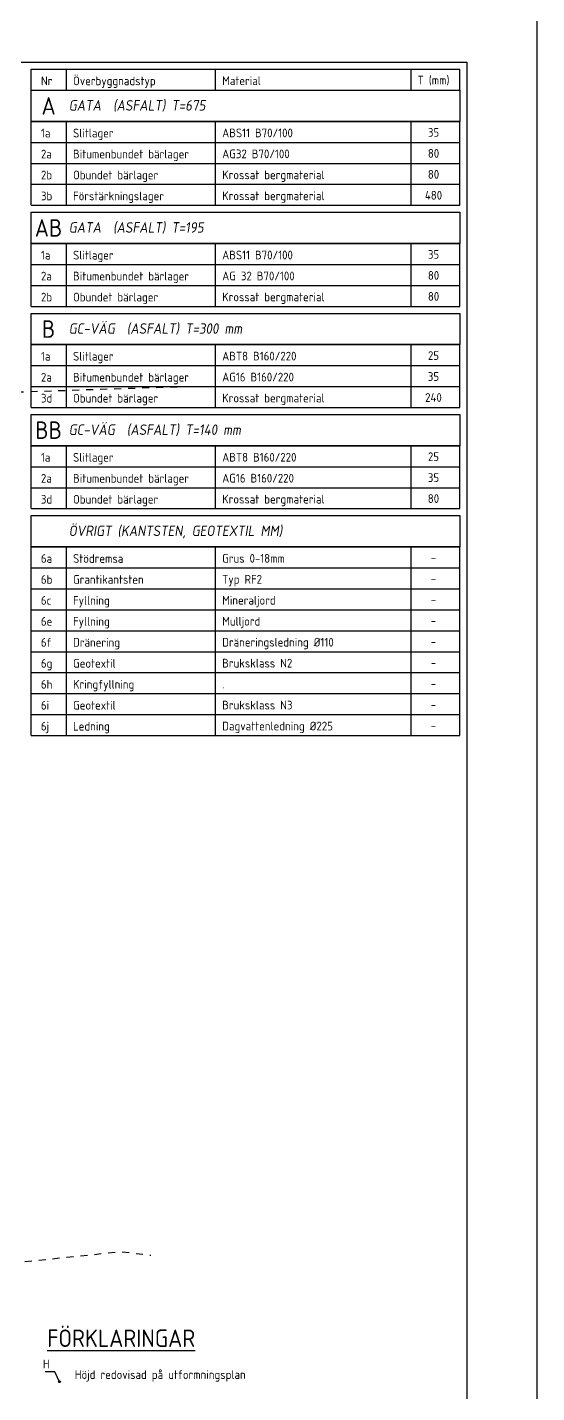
# Model space of a CAD drawing. Header units: metres. Extents: x -15 to 360, y -10 to 97.
# Drawn here: x 32.76 to 40.05, y 8.66 to 28.2 of the extents above; entities that cross this region are included whole.
import ezdxf
from ezdxf.enums import TextEntityAlignment as Align

# ---------------------------------------------------------------- set-up
doc = ezdxf.new("R2010")
doc.units = ezdxf.units.M
doc.header["$LTSCALE"] = 0.05
doc.header["$MEASUREMENT"] = 0
doc.linetypes.add('DASHED_2', pattern=[3, 2, -1])
doc.layers.get('0').update_dxf_attribs({"linetype": 'CONTINUOUS'})
doc.layers.get('DEFPOINTS').update_dxf_attribs({"color": 5, "linetype": 'CONTINUOUS'})
for name, color, linetype in [('04_mått', 4, 'CONTINUOUS'), ('04_txt', 1, 'CONTINUOUS'), ('M-372A', 9, 'DASHED_2')]:
    doc.layers.add(name, color=color, linetype=linetype)
doc.styles.add('ISO', font='iso.shx')
doc.dimstyles.new('BH90$7', dxfattribs={"dimscale": 0.05, "dimtxt": 2.5, "dimasz": 3, "dimexe": 2, "dimexo": 20, "dimgap": 1, "dimtad": 1, "dimzin": 0, "dimdsep": 46, "dimtxsty": 'ISO', "dimblk1": 'OPEN90', "dimblk2": 'OPEN90', "dimsah": 1, "dimcen": 4, "dimdle": 2, "dimadec": 0, "dimazin": 0, "dimtfac": 1, "dimtix": 1, "dimtmove": 0, "dimatfit": 3, "dimfxl": 2, "dimtolj": 1, "dimtzin": 0, "dimarcsym": 0})

# ---------------------------------------------------------------- blocks, each defined once
blk = doc.blocks.new('*U66')
at = {"linetype": 'ByBlock'}
for p, q in [((9.99, 0), (9.99, -6)), ((52.67, 0), (52.67, -6)), ((108.67, 0), (108.67, -6)), ((0, -6), (122.67, -6))]:
    blk.add_line(p, q, dxfattribs=at)
at = {"flags": 128}
for points in [[(0, -6), (0, 0)], [(0, 0), (122.67, 0)], [(122.67, -6), (122.67, 0)]]:
    blk.add_lwpolyline(points, dxfattribs=at)
at = {"color": 0, "linetype": 'ByBlock', "style": 'ISO', "flags": 4}
for tag, p in [('NR', (2.8, -4.57)), ('OB-TYP', (11.99, -4.57)), ('MTRL', (54.67, -4.53))]:
    blk.add_attdef(tag, p, '', height=2.5, dxfattribs=at)
blk.add_attdef('TJOCKLEK', text='', height=2.5, dxfattribs=at).set_placement((115.14, -4.38), align=Align.CENTER)
blk = doc.blocks.new('_Open90')
at = {"color": 0, "linetype": 'ByBlock', "lineweight": -2}
for p, q in [((0, 0), (-1, 0)), ((-0.5, 0.5), (0, 0)), ((0, 0), (-0.5, -0.5))]:
    blk.add_line(p, q, dxfattribs=at)

msp = doc.modelspace()

# ---------------------------------------------------------------- linework, layer by layer
at = {"layer": '04_txt'}
for p, q in [((32.817, 26.853), (38.95, 26.853)), ((32.816, 25.106), (38.95, 25.106)), ((32.816, 23.659), (38.95, 23.659)), ((32.816, 22.212), (38.95, 22.212)), ((32.816, 20.765), (38.95, 20.765))]:
    msp.add_line(p, q, dxfattribs=at)
at = {"layer": '04_txt', "flags": 128}
for points in [[(32.817, 27.3), (38.95, 27.3), (38.95, 26.853), (32.817, 26.853)], [(32.817, 25.553), (38.95, 25.553), (38.95, 25.106), (32.816, 25.106)], [(32.817, 24.106), (38.95, 24.106), (38.95, 23.659), (32.817, 23.659)], [(32.817, 22.659), (38.95, 22.659), (38.95, 22.212), (32.816, 22.212)], [(32.817, 21.212), (38.95, 21.212), (38.95, 20.765), (32.816, 20.765)]]:
    msp.add_lwpolyline(points, close=True, dxfattribs=at)
at = {"layer": 'DEFPOINTS', "flags": 128}
for points in [[(-2, -1), (-2, 28.7), (40.05, 28.7), (40.05, -1)], [(0, 0), (0, 27.7), (39.05, 27.7), (39.05, 5.54), (34.05, 5.54), (34.05, 0)]]:
    msp.add_lwpolyline(points, close=True, dxfattribs=at)
at = {"layer": 'M-372A', "flags": 128}
for points in [[(-4.969, 23.446), (-4.8, 23.433), (0.751, 22.997), (7.642, 22.811), (13.105, 22.663), (13.685, 22.651), (15.031, 22.672), (16.189, 22.691), (22.843, 22.766), (27.571, 22.875), (32.609, 22.982), (35.031, 23.061)], [(-4.969, 9.875), (-4.336, 9.832), (3.995, 9.314), (7.064, 9.202), (7.577, 9.18), (12.846, 9.137), (14.82, 9.215), (20.106, 9.239), (23.492, 9.57), (26.09, 9.617), (29.824, 10.235), (34.1, 10.68), (34.531, 10.629)]]:
    msp.add_lwpolyline(points, dxfattribs=at)

# ---------------------------------------------------------------- block references
at = {"layer": '04_txt', "color": 4}
ref = msp.add_blockref('*U66', (32.817, 27.6), dxfattribs=dict(at, xscale=0.05000000000001137, yscale=0.05000000000001137, zscale=0.05))
ref.add_attrib('NR', 'Nr', (32.957, 27.371), dxfattribs={"layer": '0', "color": 0, "linetype": 'ByBlock', "height": 0.125, "style": 'ISO'})
ref.add_attrib('OB-TYP', 'Överbyggnadstyp', (33.416, 27.371), dxfattribs={"layer": '0', "color": 0, "linetype": 'ByBlock', "height": 0.125, "style": 'ISO'})
ref.add_attrib('MTRL', 'Material', (35.55, 27.373), dxfattribs={"layer": '0', "color": 0, "linetype": 'ByBlock', "height": 0.125, "style": 'ISO'})
ref.add_attrib('TJOCKLEK', 'T (mm)', dxfattribs={"layer": '0', "color": 0, "linetype": 'ByBlock', "height": 0.125, "style": 'ISO'}).set_placement((38.574, 27.381), align=Align.CENTER)
ref = msp.add_blockref('*U66', (32.817, 26.853), dxfattribs=dict(at, xscale=0.05000000000001137, yscale=0.05000000000001137, zscale=0.05))
ref.add_attrib('NR', '1a', (32.957, 26.624), dxfattribs={"layer": '0', "color": 0, "linetype": 'ByBlock', "height": 0.125, "style": 'ISO'})
ref.add_attrib('OB-TYP', 'Slitlager', (33.416, 26.624), dxfattribs={"layer": '0', "color": 0, "linetype": 'ByBlock', "height": 0.125, "style": 'ISO'})
ref.add_attrib('MTRL', 'ABS11 B70/100', (35.55, 26.626), dxfattribs={"layer": '0', "color": 0, "linetype": 'ByBlock', "height": 0.125, "style": 'ISO'})
ref.add_attrib('TJOCKLEK', '35', dxfattribs={"layer": '0', "color": 0, "linetype": 'ByBlock', "height": 0.125, "style": 'ISO'}).set_placement((38.574, 26.634), align=Align.CENTER)
ref = msp.add_blockref('*U66', (32.817, 26.553), dxfattribs=dict(at, xscale=0.05000000000001137, yscale=0.05000000000001137, zscale=0.05))
ref.add_attrib('NR', '2a', (32.957, 26.324), dxfattribs={"layer": '0', "color": 0, "linetype": 'ByBlock', "height": 0.125, "style": 'ISO'})
ref.add_attrib('OB-TYP', 'Bitumenbundet bärlager', (33.416, 26.324), dxfattribs={"layer": '0', "color": 0, "linetype": 'ByBlock', "height": 0.125, "style": 'ISO'})
ref.add_attrib('MTRL', 'AG32 B70/100', (35.55, 26.326), dxfattribs={"layer": '0', "color": 0, "linetype": 'ByBlock', "height": 0.125, "style": 'ISO'})
ref.add_attrib('TJOCKLEK', '80', dxfattribs={"layer": '0', "color": 0, "linetype": 'ByBlock', "height": 0.125, "style": 'ISO'}).set_placement((38.574, 26.334), align=Align.CENTER)
ref = msp.add_blockref('*U66', (32.817, 26.253), dxfattribs=dict(at, xscale=0.05000000000001137, yscale=0.05000000000001137, zscale=0.05))
ref.add_attrib('NR', '2b', (32.957, 26.024), dxfattribs={"layer": '0', "color": 0, "linetype": 'ByBlock', "height": 0.125, "style": 'ISO'})
ref.add_attrib('OB-TYP', 'Obundet bärlager', (33.416, 26.024), dxfattribs={"layer": '0', "color": 0, "linetype": 'ByBlock', "height": 0.125, "style": 'ISO'})
ref.add_attrib('MTRL', 'Krossat bergmaterial', (35.55, 26.026), dxfattribs={"layer": '0', "color": 0, "linetype": 'ByBlock', "height": 0.125, "style": 'ISO'})
ref.add_attrib('TJOCKLEK', '80', dxfattribs={"layer": '0', "color": 0, "linetype": 'ByBlock', "height": 0.125, "style": 'ISO'}).set_placement((38.574, 26.034), align=Align.CENTER)
ref = msp.add_blockref('*U66', (32.817, 25.953), dxfattribs=dict(at, xscale=0.05000000000001137, yscale=0.05000000000001137, zscale=0.05))
ref.add_attrib('NR', '3b', (32.957, 25.724), dxfattribs={"layer": '0', "color": 0, "linetype": 'ByBlock', "height": 0.125, "style": 'ISO'})
ref.add_attrib('OB-TYP', 'Förstärkningslager', (33.416, 25.724), dxfattribs={"layer": '0', "color": 0, "linetype": 'ByBlock', "height": 0.125, "style": 'ISO'})
ref.add_attrib('MTRL', 'Krossat bergmaterial', (35.55, 25.726), dxfattribs={"layer": '0', "color": 0, "linetype": 'ByBlock', "height": 0.125, "style": 'ISO'})
ref.add_attrib('TJOCKLEK', '480', dxfattribs={"layer": '0', "color": 0, "linetype": 'ByBlock', "height": 0.125, "style": 'ISO'}).set_placement((38.574, 25.734), align=Align.CENTER)
ref = msp.add_blockref('*U66', (32.816, 25.106), dxfattribs=dict(at, xscale=0.05000000000001137, yscale=0.05000000000001137, zscale=0.05))
ref.add_attrib('NR', '1a', (32.957, 24.877), dxfattribs={"layer": '0', "color": 0, "linetype": 'ByBlock', "height": 0.125, "style": 'ISO'})
ref.add_attrib('OB-TYP', 'Slitlager', (33.416, 24.877), dxfattribs={"layer": '0', "color": 0, "linetype": 'ByBlock', "height": 0.125, "style": 'ISO'})
ref.add_attrib('MTRL', 'ABS11 B70/100', (35.55, 24.879), dxfattribs={"layer": '0', "color": 0, "linetype": 'ByBlock', "height": 0.125, "style": 'ISO'})
ref.add_attrib('TJOCKLEK', '35', dxfattribs={"layer": '0', "color": 0, "linetype": 'ByBlock', "height": 0.125, "style": 'ISO'}).set_placement((38.574, 24.887), align=Align.CENTER)
ref = msp.add_blockref('*U66', (32.816, 24.806), dxfattribs=dict(at, xscale=0.05000000000001137, yscale=0.05000000000001137, zscale=0.05))
ref.add_attrib('NR', '2a', (32.957, 24.577), dxfattribs={"layer": '0', "color": 0, "linetype": 'ByBlock', "height": 0.125, "style": 'ISO'})
ref.add_attrib('OB-TYP', 'Bitumenbundet bärlager', (33.416, 24.577), dxfattribs={"layer": '0', "color": 0, "linetype": 'ByBlock', "height": 0.125, "style": 'ISO'})
ref.add_attrib('MTRL', 'AG 32 B70/100', (35.55, 24.579), dxfattribs={"layer": '0', "color": 0, "linetype": 'ByBlock', "height": 0.125, "style": 'ISO'})
ref.add_attrib('TJOCKLEK', '80', dxfattribs={"layer": '0', "color": 0, "linetype": 'ByBlock', "height": 0.125, "style": 'ISO'}).set_placement((38.574, 24.587), align=Align.CENTER)
ref = msp.add_blockref('*U66', (32.816, 24.506), dxfattribs=dict(at, xscale=0.05000000000001137, yscale=0.05000000000001137, zscale=0.05))
ref.add_attrib('NR', '2b', (32.957, 24.277), dxfattribs={"layer": '0', "color": 0, "linetype": 'ByBlock', "height": 0.125, "style": 'ISO'})
ref.add_attrib('OB-TYP', 'Obundet bärlager', (33.416, 24.277), dxfattribs={"layer": '0', "color": 0, "linetype": 'ByBlock', "height": 0.125, "style": 'ISO'})
ref.add_attrib('MTRL', 'Krossat bergmaterial', (35.55, 24.279), dxfattribs={"layer": '0', "color": 0, "linetype": 'ByBlock', "height": 0.125, "style": 'ISO'})
ref.add_attrib('TJOCKLEK', '80', dxfattribs={"layer": '0', "color": 0, "linetype": 'ByBlock', "height": 0.125, "style": 'ISO'}).set_placement((38.574, 24.287), align=Align.CENTER)
ref = msp.add_blockref('*U66', (32.816, 23.659), dxfattribs=dict(at, xscale=0.05000000000001137, yscale=0.05000000000001137, zscale=0.05))
ref.add_attrib('NR', '1a', (32.957, 23.43), dxfattribs={"layer": '0', "color": 0, "linetype": 'ByBlock', "height": 0.125, "style": 'ISO'})
ref.add_attrib('OB-TYP', 'Slitlager', (33.416, 23.43), dxfattribs={"layer": '0', "color": 0, "linetype": 'ByBlock', "height": 0.125, "style": 'ISO'})
ref.add_attrib('MTRL', 'ABT8 B160/220', (35.55, 23.432), dxfattribs={"layer": '0', "color": 0, "linetype": 'ByBlock', "height": 0.125, "style": 'ISO'})
ref.add_attrib('TJOCKLEK', '25', dxfattribs={"layer": '0', "color": 0, "linetype": 'ByBlock', "height": 0.125, "style": 'ISO'}).set_placement((38.573, 23.44), align=Align.CENTER)
ref = msp.add_blockref('*U66', (32.816, 23.359), dxfattribs=dict(at, xscale=0.05000000000001137, yscale=0.05000000000001137, zscale=0.05))
ref.add_attrib('NR', '2a', (32.957, 23.13), dxfattribs={"layer": '0', "color": 0, "linetype": 'ByBlock', "height": 0.125, "style": 'ISO'})
ref.add_attrib('OB-TYP', 'Bitumenbundet bärlager', (33.416, 23.13), dxfattribs={"layer": '0', "color": 0, "linetype": 'ByBlock', "height": 0.125, "style": 'ISO'})
ref.add_attrib('MTRL', 'AG16 B160/220', (35.55, 23.132), dxfattribs={"layer": '0', "color": 0, "linetype": 'ByBlock', "height": 0.125, "style": 'ISO'})
ref.add_attrib('TJOCKLEK', '35', dxfattribs={"layer": '0', "color": 0, "linetype": 'ByBlock', "height": 0.125, "style": 'ISO'}).set_placement((38.573, 23.14), align=Align.CENTER)
ref = msp.add_blockref('*U66', (32.816, 23.059), dxfattribs=dict(at, xscale=0.05000000000001137, yscale=0.05000000000001137, zscale=0.05))
ref.add_attrib('NR', '3d', (32.957, 22.83), dxfattribs={"layer": '0', "color": 0, "linetype": 'ByBlock', "height": 0.125, "style": 'ISO'})
ref.add_attrib('OB-TYP', 'Obundet bärlager', (33.416, 22.83), dxfattribs={"layer": '0', "color": 0, "linetype": 'ByBlock', "height": 0.125, "style": 'ISO'})
ref.add_attrib('MTRL', 'Krossat bergmaterial', (35.55, 22.832), dxfattribs={"layer": '0', "color": 0, "linetype": 'ByBlock', "height": 0.125, "style": 'ISO'})
ref.add_attrib('TJOCKLEK', '240', dxfattribs={"layer": '0', "color": 0, "linetype": 'ByBlock', "height": 0.125, "style": 'ISO'}).set_placement((38.573, 22.84), align=Align.CENTER)
ref = msp.add_blockref('*U66', (32.816, 22.212), dxfattribs=dict(at, xscale=0.05000000000001137, yscale=0.05000000000001137, zscale=0.05))
ref.add_attrib('NR', '1a', (32.956, 21.983), dxfattribs={"layer": '0', "color": 0, "linetype": 'ByBlock', "height": 0.125, "style": 'ISO'})
ref.add_attrib('OB-TYP', 'Slitlager', (33.416, 21.983), dxfattribs={"layer": '0', "color": 0, "linetype": 'ByBlock', "height": 0.125, "style": 'ISO'})
ref.add_attrib('MTRL', 'ABT8 B160/220', (35.55, 21.985), dxfattribs={"layer": '0', "color": 0, "linetype": 'ByBlock', "height": 0.125, "style": 'ISO'})
ref.add_attrib('TJOCKLEK', '25', dxfattribs={"layer": '0', "color": 0, "linetype": 'ByBlock', "height": 0.125, "style": 'ISO'}).set_placement((38.573, 21.993), align=Align.CENTER)
ref = msp.add_blockref('*U66', (32.816, 21.912), dxfattribs=dict(at, xscale=0.05000000000001137, yscale=0.05000000000001137, zscale=0.05))
ref.add_attrib('NR', '2a', (32.956, 21.683), dxfattribs={"layer": '0', "color": 0, "linetype": 'ByBlock', "height": 0.125, "style": 'ISO'})
ref.add_attrib('OB-TYP', 'Bitumenbundet bärlager', (33.416, 21.683), dxfattribs={"layer": '0', "color": 0, "linetype": 'ByBlock', "height": 0.125, "style": 'ISO'})
ref.add_attrib('MTRL', 'AG16 B160/220', (35.55, 21.685), dxfattribs={"layer": '0', "color": 0, "linetype": 'ByBlock', "height": 0.125, "style": 'ISO'})
ref.add_attrib('TJOCKLEK', '35', dxfattribs={"layer": '0', "color": 0, "linetype": 'ByBlock', "height": 0.125, "style": 'ISO'}).set_placement((38.573, 21.693), align=Align.CENTER)
ref = msp.add_blockref('*U66', (32.816, 21.612), dxfattribs=dict(at, xscale=0.05000000000001137, yscale=0.05000000000001137, zscale=0.05))
ref.add_attrib('NR', '3d', (32.956, 21.383), dxfattribs={"layer": '0', "color": 0, "linetype": 'ByBlock', "height": 0.125, "style": 'ISO'})
ref.add_attrib('OB-TYP', 'Obundet bärlager', (33.416, 21.383), dxfattribs={"layer": '0', "color": 0, "linetype": 'ByBlock', "height": 0.125, "style": 'ISO'})
ref.add_attrib('MTRL', 'Krossat bergmaterial', (35.55, 21.385), dxfattribs={"layer": '0', "color": 0, "linetype": 'ByBlock', "height": 0.125, "style": 'ISO'})
ref.add_attrib('TJOCKLEK', '80', dxfattribs={"layer": '0', "color": 0, "linetype": 'ByBlock', "height": 0.125, "style": 'ISO'}).set_placement((38.573, 21.393), align=Align.CENTER)
ref = msp.add_blockref('*U66', (32.816, 20.765), dxfattribs=dict(at, xscale=0.05000000000001137, yscale=0.05000000000001137, zscale=0.05))
ref.add_attrib('NR', '6a', (32.956, 20.536), dxfattribs={"layer": '0', "color": 0, "linetype": 'ByBlock', "height": 0.125, "style": 'ISO'})
ref.add_attrib('OB-TYP', 'Stödremsa', (33.416, 20.536), dxfattribs={"layer": '0', "color": 0, "linetype": 'ByBlock', "height": 0.125, "style": 'ISO'})
ref.add_attrib('MTRL', 'Grus 0-18mm', (35.55, 20.538), dxfattribs={"layer": '0', "color": 0, "linetype": 'ByBlock', "height": 0.125, "style": 'ISO'})
ref.add_attrib('TJOCKLEK', '-', dxfattribs={"layer": '0', "color": 0, "linetype": 'ByBlock', "height": 0.125, "style": 'ISO'}).set_placement((38.573, 20.546), align=Align.CENTER)
ref = msp.add_blockref('*U66', (32.816, 20.465), dxfattribs=dict(at, xscale=0.05000000000001137, yscale=0.05000000000001137, zscale=0.05))
ref.add_attrib('NR', '6b', (32.956, 20.236), dxfattribs={"layer": '0', "color": 0, "linetype": 'ByBlock', "height": 0.125, "style": 'ISO'})
ref.add_attrib('OB-TYP', 'Grantikantsten', (33.416, 20.236), dxfattribs={"layer": '0', "color": 0, "linetype": 'ByBlock', "height": 0.125, "style": 'ISO'})
ref.add_attrib('MTRL', 'Typ RF2', (35.55, 20.238), dxfattribs={"layer": '0', "color": 0, "linetype": 'ByBlock', "height": 0.125, "style": 'ISO'})
ref.add_attrib('TJOCKLEK', '-', dxfattribs={"layer": '0', "color": 0, "linetype": 'ByBlock', "height": 0.125, "style": 'ISO'}).set_placement((38.573, 20.246), align=Align.CENTER)
ref = msp.add_blockref('*U66', (32.816, 20.165), dxfattribs=dict(at, xscale=0.05000000000001137, yscale=0.05000000000001137, zscale=0.05))
ref.add_attrib('NR', '6c', (32.956, 19.936), dxfattribs={"layer": '0', "color": 0, "linetype": 'ByBlock', "height": 0.125, "style": 'ISO'})
ref.add_attrib('OB-TYP', 'Fyllning', (33.416, 19.936), dxfattribs={"layer": '0', "color": 0, "linetype": 'ByBlock', "height": 0.125, "style": 'ISO'})
ref.add_attrib('MTRL', 'Mineraljord', (35.55, 19.938), dxfattribs={"layer": '0', "color": 0, "linetype": 'ByBlock', "height": 0.125, "style": 'ISO'})
ref.add_attrib('TJOCKLEK', '-', dxfattribs={"layer": '0', "color": 0, "linetype": 'ByBlock', "height": 0.125, "style": 'ISO'}).set_placement((38.573, 19.946), align=Align.CENTER)
ref = msp.add_blockref('*U66', (32.816, 19.865), dxfattribs=dict(at, xscale=0.05000000000001137, yscale=0.05000000000001137, zscale=0.05))
ref.add_attrib('NR', '6e', (32.956, 19.636), dxfattribs={"layer": '0', "color": 0, "linetype": 'ByBlock', "height": 0.125, "style": 'ISO'})
ref.add_attrib('OB-TYP', 'Fyllning', (33.416, 19.636), dxfattribs={"layer": '0', "color": 0, "linetype": 'ByBlock', "height": 0.125, "style": 'ISO'})
ref.add_attrib('MTRL', 'Mulljord', (35.55, 19.638), dxfattribs={"layer": '0', "color": 0, "linetype": 'ByBlock', "height": 0.125, "style": 'ISO'})
ref.add_attrib('TJOCKLEK', '-', dxfattribs={"layer": '0', "color": 0, "linetype": 'ByBlock', "height": 0.125, "style": 'ISO'}).set_placement((38.573, 19.646), align=Align.CENTER)
ref = msp.add_blockref('*U66', (32.816, 19.565), dxfattribs=dict(at, xscale=0.05000000000001137, yscale=0.05000000000001137, zscale=0.05))
ref.add_attrib('NR', '6f', (32.956, 19.336), dxfattribs={"layer": '0', "color": 0, "linetype": 'ByBlock', "height": 0.125, "style": 'ISO'})
ref.add_attrib('OB-TYP', 'Dränering', (33.416, 19.336), dxfattribs={"layer": '0', "color": 0, "linetype": 'ByBlock', "height": 0.125, "style": 'ISO'})
ref.add_attrib('MTRL', 'Dräneringsledning %%C110', (35.55, 19.338), dxfattribs={"layer": '0', "color": 0, "linetype": 'ByBlock', "height": 0.125, "style": 'ISO'})
ref.add_attrib('TJOCKLEK', '-', dxfattribs={"layer": '0', "color": 0, "linetype": 'ByBlock', "height": 0.125, "style": 'ISO'}).set_placement((38.573, 19.346), align=Align.CENTER)
ref = msp.add_blockref('*U66', (32.816, 19.265), dxfattribs=dict(at, xscale=0.05000000000001137, yscale=0.05000000000001137, zscale=0.05))
ref.add_attrib('NR', '6g', (32.956, 19.036), dxfattribs={"layer": '0', "color": 0, "linetype": 'ByBlock', "height": 0.125, "style": 'ISO'})
ref.add_attrib('OB-TYP', 'Geotextil', (33.416, 19.036), dxfattribs={"layer": '0', "color": 0, "linetype": 'ByBlock', "height": 0.125, "style": 'ISO'})
ref.add_attrib('MTRL', 'Bruksklass N2', (35.55, 19.038), dxfattribs={"layer": '0', "color": 0, "linetype": 'ByBlock', "height": 0.125, "style": 'ISO'})
ref.add_attrib('TJOCKLEK', '-', dxfattribs={"layer": '0', "color": 0, "linetype": 'ByBlock', "height": 0.125, "style": 'ISO'}).set_placement((38.573, 19.046), align=Align.CENTER)
ref = msp.add_blockref('*U66', (32.816, 18.965), dxfattribs=dict(at, xscale=0.05000000000001137, yscale=0.05000000000001137, zscale=0.05))
ref.add_attrib('NR', '6h', (32.956, 18.736), dxfattribs={"layer": '0', "color": 0, "linetype": 'ByBlock', "height": 0.125, "style": 'ISO'})
ref.add_attrib('OB-TYP', 'Kringfyllning', (33.416, 18.736), dxfattribs={"layer": '0', "color": 0, "linetype": 'ByBlock', "height": 0.125, "style": 'ISO'})
ref.add_attrib('MTRL', '.', (35.55, 18.738), dxfattribs={"layer": '0', "color": 0, "linetype": 'ByBlock', "height": 0.125, "style": 'ISO'})
ref.add_attrib('TJOCKLEK', '-', dxfattribs={"layer": '0', "color": 0, "linetype": 'ByBlock', "height": 0.125, "style": 'ISO'}).set_placement((38.573, 18.746), align=Align.CENTER)
ref = msp.add_blockref('*U66', (32.816, 18.665), dxfattribs=dict(at, xscale=0.05000000000001137, yscale=0.05000000000001137, zscale=0.05))
ref.add_attrib('NR', '6i', (32.956, 18.436), dxfattribs={"layer": '0', "color": 0, "linetype": 'ByBlock', "height": 0.125, "style": 'ISO'})
ref.add_attrib('OB-TYP', 'Geotextil', (33.416, 18.436), dxfattribs={"layer": '0', "color": 0, "linetype": 'ByBlock', "height": 0.125, "style": 'ISO'})
ref.add_attrib('MTRL', 'Bruksklass N3', (35.55, 18.438), dxfattribs={"layer": '0', "color": 0, "linetype": 'ByBlock', "height": 0.125, "style": 'ISO'})
ref.add_attrib('TJOCKLEK', '-', dxfattribs={"layer": '0', "color": 0, "linetype": 'ByBlock', "height": 0.125, "style": 'ISO'}).set_placement((38.573, 18.446), align=Align.CENTER)
ref = msp.add_blockref('*U66', (32.816, 18.365), dxfattribs=dict(at, xscale=0.05000000000001137, yscale=0.05000000000001137, zscale=0.05))
ref.add_attrib('NR', '6j', (32.956, 18.136), dxfattribs={"layer": '0', "color": 0, "linetype": 'ByBlock', "height": 0.125, "style": 'ISO'})
ref.add_attrib('OB-TYP', 'Ledning', (33.416, 18.136), dxfattribs={"layer": '0', "color": 0, "linetype": 'ByBlock', "height": 0.125, "style": 'ISO'})
ref.add_attrib('MTRL', 'Dagvattenledning %%C225', (35.55, 18.138), dxfattribs={"layer": '0', "color": 0, "linetype": 'ByBlock', "height": 0.125, "style": 'ISO'})
ref.add_attrib('TJOCKLEK', '-', dxfattribs={"layer": '0', "color": 0, "linetype": 'ByBlock', "height": 0.125, "style": 'ISO'}).set_placement((38.573, 18.146), align=Align.CENTER)

# ---------------------------------------------------------------- texts
at = {"layer": '04_mått', "insert": (33.081, 9.008), "char_height": 0.125, "attachment_point": 9, "style": 'ISO'}
msp.add_mtext('H', dxfattribs=at)
at = {"layer": '04_txt', "color": 7, "style": 'ISO'}
for s, p in [('A', (33.066, 27.076)), ('AB', (33.066, 25.329)), ('B', (33.066, 23.882)), ('BB', (33.066, 22.435))]:
    msp.add_text(s, height=0.25, dxfattribs=at).set_placement(p, align=Align.MIDDLE_CENTER)
at = {"layer": '04_txt', "color": 3, "style": 'ISO', "oblique": 9}
for s, p in [('GATA  (ASFALT) T=675', (33.354, 27.008)), ('GATA  (ASFALT) T=195', (33.354, 25.261)), ('GC-VÄG  (ASFALT) T=300 mm', (33.354, 23.814)), ('GC-VÄG  (ASFALT) T=140 mm', (33.354, 22.367)), ('ÖVRIGT (KANTSTEN, GEOTEXTIL MM)', (33.354, 20.92))]:
    msp.add_text(s, height=0.15, dxfattribs=at).set_placement(p)
at = {"layer": '04_txt', "color": 7, "style": 'ISO'}
msp.add_text('%%uFÖRKLARINGAR', height=0.25, dxfattribs=at).set_placement((33.046, 9.315))
at = {"layer": '04_txt', "style": 'ISO'}
msp.add_text('Höjd redovisad på utformningsplan', height=0.125, dxfattribs=at).set_placement((33.44, 8.857))

# ---------------------------------------------------------------- leaders
at = {"layer": '04_mått', "annotation_type": 0, "has_hookline": 1, "hookline_direction": 1, "text_width": 0.0625}
msp.add_leader([(33.222, 8.817), (33.156, 8.958), (33.131, 8.958)], dimstyle='BH90$7', override={"dimasz": 0.5, "dimldrblk": 'Origin'}, dxfattribs=at)

doc.saveas('drawing.dxf')
